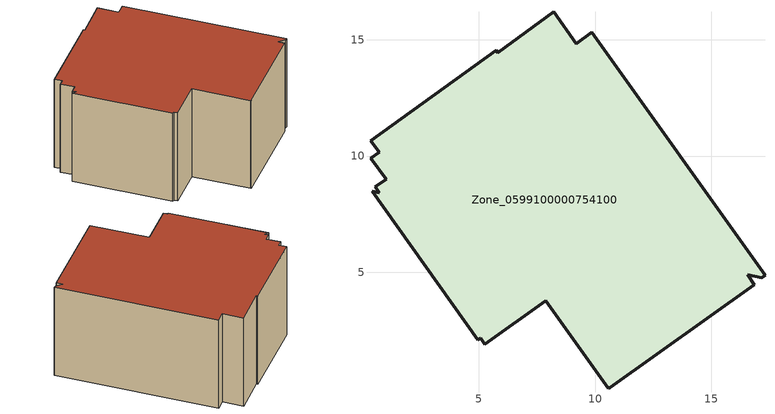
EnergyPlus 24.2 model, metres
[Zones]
Zone_0599100000754100
 floor ground (C_G): 4.96,2.09 0.41,8.48 0.71,8.43 0.54,8.67 1.01,9 0.36,9.91 0.71,10.17 0.34,10.66 5.76,14.54 5.82,14.44 8.21,16.2 9.18,14.84 9.86,15.32 17.31,4.87 17.18,4.78 16.56,4.89 16.85,4.47 10.64,0.03 10.57,0.02 7.88,3.78 5.26,1.9 5.08,2.15 z0
 wall outside (C_F): 16.56,4.89 17.18,4.78 17.31,4.87 9.86,15.32 9.18,14.84 8.21,16.2 5.82,14.44 5.76,14.54 0.34,10.66 0.71,10.17 0.36,9.91 1.01,9 0.54,8.67 0.71,8.43 0.41,8.48 4.96,2.09 5.08,2.15 5.26,1.9 7.88,3.78 10.57,0.02 10.64,0.03 16.85,4.47 16.56,4.89 z0:7.99
 roof outside (C_R): 0.41,8.48 4.96,2.09 5.08,2.15 5.26,1.9 7.88,3.78 10.57,0.02 10.64,0.03 16.85,4.47 16.56,4.89 17.18,4.78 17.31,4.87 9.86,15.32 9.18,14.84 8.21,16.2 5.82,14.44 5.76,14.54 0.34,10.66 0.71,10.17 0.36,9.91 1.01,9 0.54,8.67 0.71,8.43 z7.99
[BUILDING]
Pand.0599100000754100: North Axis=0; Terrain=City; Loads Convergence Tolerance Value=0.04; Temperature Convergence Tolerance Value=0.4; Solar Distribution=FullExterior; Maximum Number of Warmup Days=25; Minimum Number of Warmup Days=1
[Site:Location]
Rotterdam.The.Hague.AP_ZH_NLD Design_Conditions: Latitude=51.96; Longitude=4.45; Time Zone=1; Elevation=-4.5
[SITE:GROUNDTEMPERATURE:BUILDINGSURFACE]
18, 18, 18, 18, 18, 18, 18, 18, 18, 18, 18, 18
[MATERIAL] Thermal Absorptance=0.9; Solar Absorptance=0.7; Visible Absorptance=0.7
Name | Roughness | Thickness | Conductivity | Density | Specific Heat
G.D.2006-2014 | MediumSmooth | 0.15 | 0.06 | 540 | 1210
F.D.2006-2014 | Rough | 0.3 | 0.12 | 1920 | 840
R.D.2006-2014 | MediumRough | 0.2 | 0.08 | 1500 | 1000
[CONSTRUCTION]
C_G: G.D.2006-2014
C_F: F.D.2006-2014
C_R: R.D.2006-2014
[ZONE]
Zone_0599100000754100: Type=1; Multiplier=1; Ceiling Height=Autocalculate; Volume=Autocalculate; Floor Area=autocalculate; Part of Total Floor Area=Yes
[ZONEINFILTRATION:DESIGNFLOWRATE]
Infil_Zone_0599100000754100: Zone or ZoneList or Space or SpaceList=Zone_0599100000754100; Schedule=AlwaysOn; Design Flow Rate Calculation Method=Flow/Area; Flow Rate per Floor Area=0.0021; Constant Term Coefficient=1; Temperature Term Coefficient=0; Velocity Term Coefficient=0; Velocity Squared Term Coefficient=0
[HVACTEMPLATE:ZONE:IDEALLOADSAIRSYSTEM]
Zone_0599100000754100: Maximum Heating Supply Air Temperature=50; Minimum Cooling Supply Air Temperature=13; Maximum Heating Supply Air Humidity Ratio=0.0156; Minimum Cooling Supply Air Humidity Ratio=0.0077; Heating Limit=NoLimit; Cooling Limit=NoLimit; Dehumidification Control Type=ConstantSensibleHeatRatio; Cooling Sensible Heat Ratio=0.7; Dehumidification Setpoint=60; Humidification Control Type=None; Humidification Setpoint=30; Outdoor Air Method=None; Outdoor Air Flow Rate per Person=0.00944; Outdoor Air Flow Rate per Zone Floor Area=0; Outdoor Air Flow Rate per Zone=0; Demand Controlled Ventilation Type=None; Outdoor Air Economizer Type=NoEconomizer; Heat Recovery Type=None; Sensible Heat Recovery Effectiveness=0.7; Latent Heat Recovery Effectiveness=0.65
[ZONECONTROL:THERMOSTAT]
ThermostatControl_Zone_0599100000754100: Zone or ZoneList=Zone_0599100000754100; Control Type Schedule=DualSetpointControlType; Control 1=Thermostat_Zone_0599100000754100; Temperature Difference Between Cutout And Setpoint=0
[THERMOSTATSETPOINT:DUALSETPOINT]
Thermostat_Zone_0599100000754100: Heating Setpoint Temperature Schedule=HeatingSetpoint_Zone_0599100000754100; Cooling Setpoint Temperature Schedule=CoolingSetpoint_Zone_0599100000754100
[SCHEDULE:COMPACT]
HeatingSetpoint_Zone_0599100000754100: Through: 12/31, For: AllDays, Until: 24:00, 21
CoolingSetpoint_Zone_0599100000754100: Through: 12/31, For: AllDays, Until: 24:00, 24
DualSetpointControlType: Through: 12/31, For: AllDays, Until: 24:00, 4
AlwaysOn: Through: 12/31, For: AllDays, Until: 24:00, 1
